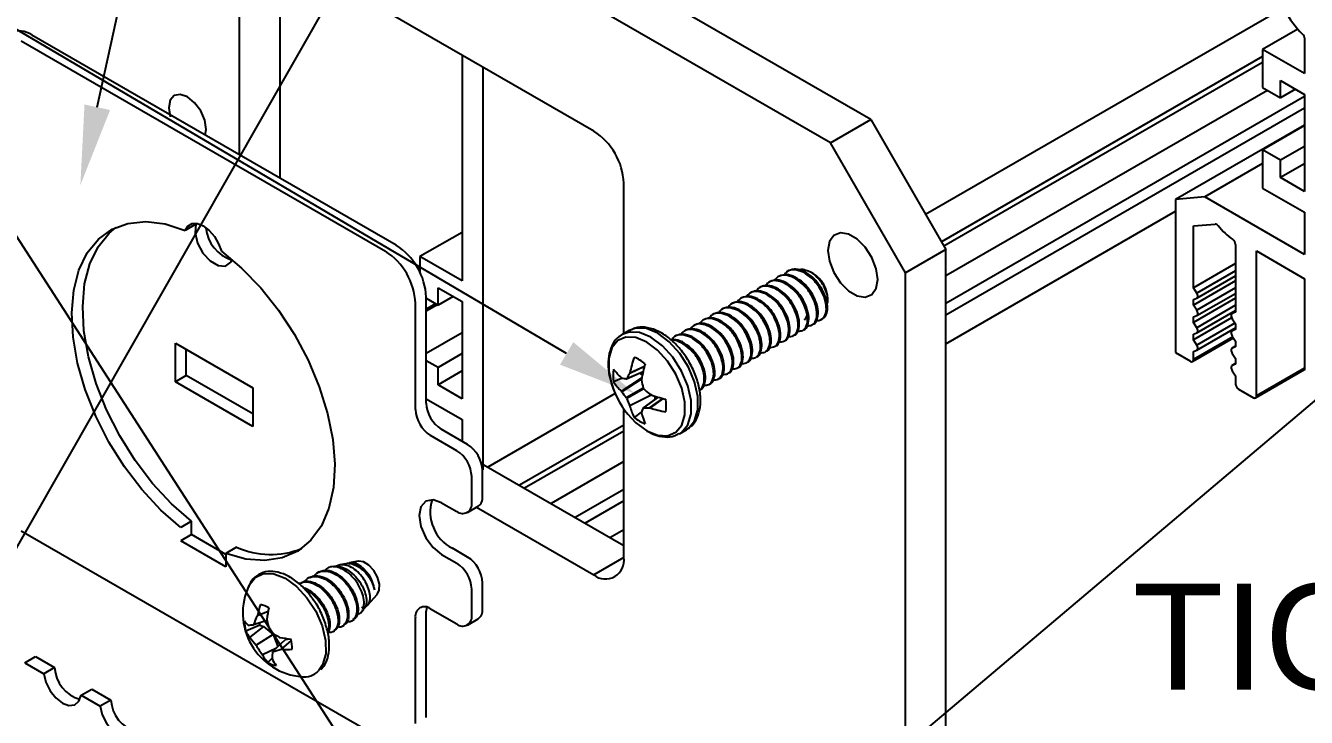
# Model space of a CAD drawing. Extents: x -0.21 to 7.62, y -6.14 to 0.
# Drawn here: x 1.426 to 4.44, y -3.835 to -2.205 of the extents above; entities that cross this region are included whole.
import ezdxf
from ezdxf import colors
from ezdxf.entities.mleader import LeaderData, LeaderLine
from ezdxf.math import Vec2, Vec3

# ---------------------------------------------------------------- set-up
doc = ezdxf.new("R2010")
doc.units = 0
doc.header["$LTSCALE"] = 0.5
doc.header["$MEASUREMENT"] = 0
for name, color, linetype in [('Brackets', 181, 'CONTINUOUS'), ('End Cap', 92, 'CONTINUOUS'), ('FAB DWG', 221, 'CONTINUOUS'), ('Hardware', 242, 'CONTINUOUS'), ('Housing', 150, 'CONTINUOUS')]:
    doc.layers.add(name, color=color, linetype=linetype)
doc.styles.add('LSAD_Standard', font='arial.ttf')

msp = doc.modelspace()

# ---------------------------------------------------------------- linework, layer by layer
at = {"layer": 'Brackets', "transparency": 16777216}
for p, q in [((1.4234, -3.7063), (1.4488, -3.6917)), ((1.4234, -3.7063), (1.4686, -3.7324)), ((1.4488, -3.6917), (1.4939, -3.7177)), ((1.4939, -3.7177), (1.4686, -3.7324)), ((1.556, -3.7829), (1.5814, -3.7682)), ((1.5814, -3.7682), (1.6265, -3.7943)), ((1.556, -3.7829), (1.6011, -3.8089)), ((1.6265, -3.7943), (1.6011, -3.8089))]:
    msp.add_line(p, q, dxfattribs=at)
at = {"layer": 'Brackets', "transparency": 16777216, "flags": 128}
for points in [[(1.4686, -3.7324), (1.4735, -3.7524), (1.4834, -3.7722), (1.4969, -3.7891), (1.5123, -3.8013), (1.5277, -3.807), (1.5412, -3.8055), (1.551, -3.7971), (1.556, -3.7829)], [(1.6011, -3.8089), (1.6061, -3.8289), (1.616, -3.8487), (1.6294, -3.8657), (1.6449, -3.8778), (1.6603, -3.8835), (1.6738, -3.8821), (1.6836, -3.8737), (1.6886, -3.8594)]]:
    msp.add_lwpolyline(points, dxfattribs=at)
at = {"layer": 'Brackets', "transparency": 16777216}
for centre in [(1.5761, -3.7132), (1.7087, -3.7898)]:
    msp.add_arc(centre, 0.0823, 183.1178, 254.0875, dxfattribs=at)
at = {"layer": 'End Cap', "transparency": 16777216}
for p, q in [((3.4149, -2.4266), (1.5375, -1.3428)), ((3.3198, -2.4815), (1.4424, -1.3977)), ((2.7629, -2.454), (1.9992, -2.0131)), ((2.0236, -2.0272), (2.0236, -2.5642)), ((1.9285, -2.054), (1.9285, -2.5093)), ((3.3198, -2.4815), (3.4149, -2.4266)), ((3.4149, -2.4266), (3.5916, -2.7328)), ((3.4965, -2.7877), (3.3198, -2.4815)), ((2.8336, -2.9308), (2.8336, -2.5765)), ((3.5916, -2.7328), (3.4965, -2.7877)), ((3.5916, -5.3784), (3.5916, -2.7328)), ((3.4965, -5.4333), (3.4965, -2.7877)), ((2.8336, -3.4583), (2.8336, -3.1082)), ((2.4985, -3.2367), (2.8336, -3.4302)), ((2.4869, -3.3398), (2.7629, -3.4992)), ((2.8336, -3.4583), (2.7629, -3.4992))]:
    msp.add_line(p, q, dxfattribs=at)
at = {"layer": 'End Cap', "transparency": 16777216, "flags": 128}
for points in [[(1.8507, -2.45), (1.8474, -2.4285), (1.8378, -2.4064), (1.8235, -2.3871), (1.8065, -2.3735), (1.7896, -2.3676), (1.7753, -2.3704), (1.7657, -2.3814), (1.7624, -2.399), (1.7657, -2.4204)], [(1.8483, -2.463), (1.8507, -2.45)], [(3.3141, -2.7354), (3.3176, -2.7607), (3.3278, -2.7869), (3.3434, -2.8111), (3.3626, -2.8302), (3.383, -2.842), (3.4021, -2.845), (3.4177, -2.8388), (3.4279, -2.8243), (3.4315, -2.8032), (3.4279, -2.778), (3.4177, -2.7517), (3.4021, -2.7276), (3.383, -2.7085), (3.3626, -2.6967), (3.3434, -2.6937), (3.3278, -2.6998), (3.3176, -2.7143), (3.3141, -2.7354)]]:
    msp.add_lwpolyline(points, dxfattribs=at)
at = {"layer": 'End Cap', "transparency": 16777216}
for centre, radius, start, end in [((2.6801, -2.5835), 0.1537, 2.6055, 57.3945), ((2.7905, -3.4653), 0.0437, 230.7967, 9.214)]:
    msp.add_arc(centre, radius, start, end, dxfattribs=at)
at = {"layer": 'Hardware', "transparency": 16777216}
for p, q in [((2.2978, -2.7225), (1.4404, -2.2276)), ((2.2724, -2.7372), (1.4151, -2.2422)), ((1.8266, -2.6733), (1.8012, -2.688)), ((3.2795, -2.7895), (3.2733, -2.786)), ((2.3431, -3.1097), (2.3431, -2.8596)), ((2.3685, -3.095), (2.3685, -2.845)), ((3.3139, -2.8519), (3.3139, -2.8492)), ((2.8461, -2.9236), (2.8301, -2.9328)), ((3.2904, -2.9003), (3.2871, -2.8996)), ((1.7783, -2.9538), (1.9601, -3.0587)), ((1.7783, -3.0446), (1.7783, -2.9538)), ((1.8037, -3.03), (1.8037, -2.9684)), ((2.882, -3.0088), (2.8476, -3.0249)), ((2.848, -3.0236), (2.8823, -3.0076)), ((1.8037, -3.03), (1.7783, -3.0446)), ((1.9601, -3.1496), (1.7783, -3.0446)), ((1.9601, -3.1203), (1.8037, -3.03)), ((2.8284, -3.0368), (2.8097, -3.0447)), ((2.8281, -3.0351), (2.829, -3.0356)), ((2.8281, -3.0669), (2.8762, -3.0353)), ((2.8759, -3.0371), (2.829, -3.0679)), ((2.8401, -3.0374), (2.8792, -3.0205)), ((2.8409, -3.0366), (2.8793, -3.02)), ((2.8476, -3.0249), (2.848, -3.0236)), ((2.871, -3.024), (2.8776, -3.0278)), ((2.8755, -3.0395), (2.8755, -3.041)), ((1.9601, -3.0587), (1.9601, -3.1496)), ((2.829, -3.0679), (2.8281, -3.0669)), ((2.8393, -3.0816), (2.879, -3.0587)), ((2.8806, -3.0613), (2.8409, -3.0842)), ((2.8476, -3.1001), (2.8977, -3.0748)), ((2.8941, -3.0732), (2.8954, -3.0739)), ((2.848, -3.1013), (2.8476, -3.1001)), ((2.8994, -3.0754), (2.848, -3.1013)), ((2.9137, -3.0803), (2.8795, -3.1057)), ((2.9142, -3.0804), (2.8806, -3.1054)), ((2.8941, -3.1055), (2.9253, -3.0837)), ((2.9264, -3.084), (2.8954, -3.1057)), ((2.9066, -3.0779), (2.9066, -3.0856)), ((2.8742, -3.1162), (2.8581, -3.1284)), ((2.8755, -3.1162), (2.8755, -3.1172)), ((2.8954, -3.1057), (2.8941, -3.1055)), ((2.4657, -3.192), (2.4039, -3.1563)), ((2.9651, -3.1667), (2.981, -3.1574)), ((2.4404, -3.2067), (2.3785, -3.1709)), ((2.5011, -3.3147), (2.5011, -3.2532)), ((2.4757, -3.3293), (2.4757, -3.2679)), ((2.4048, -3.3292), (2.4404, -3.3497)), ((2.4654, -3.3522), (2.4907, -3.3376)), ((1.8162, -3.373), (1.7907, -3.3877)), ((1.8162, -3.4044), (1.8162, -3.373)), ((1.4151, -3.3956), (2.2724, -3.8905)), ((1.8162, -3.4044), (1.7907, -3.4191)), ((1.8968, -3.451), (1.8162, -3.4044)), ((1.8968, -3.4803), (1.7907, -3.4191)), ((1.9222, -3.4342), (1.8968, -3.4489)), ((2.4657, -3.4572), (2.4302, -3.4367)), ((1.8968, -3.4489), (1.8968, -3.4803)), ((2.4048, -3.4513), (2.4404, -3.4718)), ((2.1164, -3.4924), (2.1136, -3.494)), ((2.1496, -3.4793), (2.1436, -3.4806)), ((2.1794, -3.4731), (2.1656, -3.476)), ((2.208, -3.4671), (2.1876, -3.4713)), ((2.0722, -3.518), (2.0695, -3.5196)), ((2.0943, -3.5052), (2.0915, -3.5068)), ((2.5011, -3.5798), (2.5011, -3.5184)), ((2.2309, -3.5702), (2.2532, -3.5453)), ((2.4757, -3.5945), (2.4757, -3.5331)), ((1.9962, -3.5858), (1.9711, -3.5957)), ((2.2159, -3.587), (2.2223, -3.5798)), ((2.3685, -3.835), (2.3685, -3.585)), ((2.3785, -3.5792), (2.4404, -3.6149)), ((1.9766, -3.6174), (1.9439, -3.6319)), ((1.9941, -3.6067), (1.9622, -3.6166)), ((1.9766, -3.6174), (1.9854, -3.6209)), ((2.1937, -3.6072), (2.1989, -3.6041)), ((2.3431, -3.8497), (2.3431, -3.5996)), ((2.4654, -3.6174), (2.4907, -3.6027)), ((1.9854, -3.6209), (1.9533, -3.6457)), ((2.008, -3.6401), (1.9684, -3.6647)), ((1.9854, -3.6209), (2.008, -3.6401)), ((2.008, -3.6401), (2.0194, -3.6681)), ((2.1495, -3.6327), (2.1523, -3.6311)), ((2.1716, -3.6199), (2.1744, -3.6183)), ((2.0145, -3.6726), (1.983, -3.6876)), ((2.037, -3.6515), (2.0069, -3.6798)), ((2.0508, -3.654), (2.0269, -3.6746)), ((2.037, -3.6515), (2.0478, -3.65)), ((2.0054, -3.6964), (1.9959, -3.7054))]:
    msp.add_line(p, q, dxfattribs=at)
at = {"layer": 'Hardware', "transparency": 16777216, "flags": 128}
for points in [[(1.7907, -3.3877), (1.7436, -3.3466), (1.699, -3.2985), (1.658, -3.2448), (1.6215, -3.1866), (1.5905, -3.1254), (1.5658, -3.0628), (1.548, -3.0003), (1.5374, -2.9394), (1.5344, -2.8817), (1.5391, -2.8285), (1.5512, -2.7812), (1.5706, -2.7409), (1.5968, -2.7087), (1.629, -2.6852), (1.6665, -2.6712), (1.7085, -2.667), (1.7537, -2.6726), (1.8012, -2.688)], [(1.8162, -3.373), (1.7691, -3.3319), (1.7245, -3.2838), (1.6834, -3.2301), (1.647, -3.1719), (1.616, -3.1107), (1.5913, -3.0481), (1.5734, -2.9856), (1.5629, -2.9247), (1.5599, -2.867), (1.5645, -2.8138), (1.5767, -2.7665), (1.5961, -2.7262), (1.6222, -2.694), (1.6381, -2.6808)], [(1.8012, -2.688), (1.8076, -2.6775), (1.8176, -2.6719), (1.83, -2.6719), (1.8437, -2.6774), (1.8575, -2.6878), (1.8699, -2.7022), (1.8798, -2.7191), (1.8863, -2.7371)], [(1.8266, -2.6733), (1.8244, -2.6936), (1.8301, -2.7176), (1.8426, -2.7411), (1.8598, -2.7599), (1.8786, -2.7708), (1.8958, -2.7718), (1.9083, -2.7628), (1.9114, -2.7568)], [(1.8863, -2.7371), (1.9338, -2.7766), (1.979, -2.8232), (2.0209, -2.8758), (2.0585, -2.9332), (2.0907, -2.9938), (2.1168, -3.0562), (2.1362, -3.1189), (2.1484, -3.1802), (2.1531, -3.2388), (2.1501, -3.2931), (2.1395, -3.3418), (2.1217, -3.3837), (2.0969, -3.4178), (2.066, -3.4432), (2.0295, -3.4593), (1.9885, -3.4656), (1.9439, -3.4622), (1.8968, -3.4489)], [(2.981, -3.1574), (2.9857, -3.1544), (3.0004, -3.1364), (3.008, -3.1108), (3.008, -3.0794), (3.0004, -3.0449), (2.9857, -3.01), (2.9652, -2.9776), (2.9404, -2.9503), (2.9135, -2.9303), (2.8867, -2.9192), (2.8619, -2.918), (2.8461, -2.9236)], [(2.8877, -3.16), (2.9132, -3.1705), (2.9367, -3.1717), (2.9562, -3.1634), (2.9701, -3.1464), (2.9774, -3.1221), (2.9774, -3.0923), (2.9701, -3.0595), (2.9562, -3.0264), (2.9367, -2.9957), (2.9132, -2.9698), (2.8877, -2.9508), (2.8622, -2.9403), (2.8388, -2.9392), (2.8193, -2.9474), (2.8053, -2.9644), (2.7981, -2.9888), (2.7981, -3.0186), (2.805, -3.0502)], [(2.9639, -3.1673), (2.9697, -3.1636), (2.9844, -3.1457), (2.9921, -3.12), (2.9921, -3.0886), (2.9844, -3.0541), (2.9697, -3.0192), (2.9492, -2.9868), (2.9245, -2.9595), (2.8976, -2.9395), (2.8707, -2.9284), (2.846, -2.9272), (2.8296, -2.9331)], [(2.8509, -3.1297), (2.8622, -3.141), (2.8877, -3.16)], [(2.4048, -3.3292), (2.3846, -3.3222), (2.3675, -3.3255), (2.356, -3.3387), (2.352, -3.3598), (2.356, -3.3854), (2.3675, -3.4119), (2.3846, -3.435), (2.4048, -3.4513)], [(2.2584, -3.5213), (2.254, -3.505), (2.2454, -3.4892), (2.2338, -3.4765), (2.2212, -3.4686), (2.2093, -3.4668), (2.208, -3.4671)], [(1.9512, -3.5241), (1.9515, -3.5236), (1.9656, -3.5053), (1.9857, -3.4962), (2.01, -3.4968), (2.0366, -3.5072), (2.0633, -3.5266), (2.0879, -3.5533), (2.1085, -3.5851), (2.1235, -3.6196), (2.1315, -3.6539), (2.1319, -3.6852), (2.1248, -3.7111), (2.115, -3.7253)], [(2.2532, -3.5453), (2.258, -3.5356), (2.2584, -3.5213)], [(2.3696, -3.5754), (2.3692, -3.5774), (2.3685, -3.585)]]:
    msp.add_lwpolyline(points, dxfattribs=at)
at = {"layer": 'Hardware', "transparency": 16777216}
for centre, radius, start, end in [((1.4111, -2.2684), 0.0503, 54.3824, 114.3071), ((1.9384, -2.6734), 0.0887, 185.3027, 252.0279), ((2.1896, -2.8666), 0.1537, 2.6055, 57.3945), ((2.215, -2.852), 0.1537, 2.6055, 57.3945), ((3.2411, -2.8514), 0.0728, 1.7582, 58.2364), ((3.2863, -2.8741), 0.0266, 278.914, 351.9315), ((3.1107, -3.0756), 0.2678, 160.6536, 168.817), ((2.8302, -3.0651), 0.083, 49.6335, 70.3719), ((3.2033, -3.0929), 0.3321, 164.0757, 170.7452), ((2.8914, -3.0297), 0.0831, 169.6325, 190.3675), ((2.9068, -2.9455), 0.1193, 215.5248, 228.7388), ((2.9079, -2.982), 0.1164, 212.529, 226.7643), ((2.8615, -2.8899), 0.1492, 257.4359, 261.4799), ((3.043, -3.1437), 0.2287, 148.6893, 152.0809), ((3.1493, -2.9958), 0.2774, 189.3761, 193.0942), ((3.0073, -2.9864), 0.2121, 197.5094, 222.4852), ((3.0022, -2.9478), 0.2108, 214.741, 219.4114), ((3.0701, -2.8587), 0.2774, 226.9064, 230.6244), ((3.013, -2.7633), 0.3322, 249.257, 255.9259), ((2.4453, -3.0915), 0.0768, 182.6055, 237.3945), ((3.0382, -3.0101), 0.2108, 200.5891, 205.2593), ((2.9614, -3.0746), 0.1165, 193.2378, 207.4715), ((2.8506, -3.1004), 0.0831, 349.6325, 10.3675), ((2.4199, -3.1062), 0.0768, 182.6055, 237.3945), ((2.9118, -3.0651), 0.083, 229.6335, 250.3719), ((3.0179, -3.1609), 0.1492, 158.528, 162.5729), ((2.9925, -3.0939), 0.1193, 191.2637, 204.4763), ((2.8888, -2.8768), 0.2288, 267.9256, 271.3165), ((2.9818, -2.8522), 0.2678, 251.1855, 259.3484), ((2.4243, -3.2567), 0.0768, 2.6055, 57.3945), ((2.399, -3.2714), 0.0768, 2.6055, 57.3945), ((2.4773, -3.3177), 0.024, 304.0564, 7.2558), ((2.4741, -3.351), 0.0962, 162.4729, 242.8469), ((2.4542, -3.3328), 0.0218, 230.7967, 9.214), ((2.0021, -3.2549), 0.1964, 245.989, 291.7295), ((2.4243, -3.5219), 0.0768, 2.6055, 57.3945), ((2.1676, -3.543), 0.0794, 5.8913, 60.7742), ((2.399, -3.5366), 0.0768, 2.6055, 57.3945), ((2.0878, -3.5887), 0.151, 154.7008, 265.2938), ((2.1521, -3.6307), 0.1843, 160.4746, 169.0462), ((1.9674, -3.626), 0.0579, 58.1508, 79.0536), ((2.2583, -3.6308), 0.2659, 168.2746, 174.3279), ((2.3647, -3.5961), 0.0218, 50.7967, 189.214), ((2.4773, -3.5829), 0.024, 304.0564, 7.2558), ((1.9776, -3.5837), 0.0439, 212.8046, 230.4782), ((2.0335, -3.608), 0.0927, 179.7067, 194.9638), ((1.9447, -3.4625), 0.1551, 271.8309, 276.47), ((2.1068, -3.6658), 0.1527, 152.679, 161.2227), ((2.0575, -3.5994), 0.0828, 189.1063, 192.6176), ((2.2096, -3.5631), 0.2198, 190.869, 198.1928), ((2.4542, -3.598), 0.0218, 230.7967, 9.214), ((1.9931, -3.6084), 0.0545, 205.5267, 223.1686), ((2.0569, -3.5789), 0.1232, 212.8092, 224.1035), ((2.1349, -3.4498), 0.2261, 233.5871, 240.4153), ((2.0867, -3.3041), 0.3482, 259.5053, 263.9369), ((2.104, -3.5945), 0.1527, 207.3799, 217.559), ((1.9641, -3.475), 0.2092, 281.8252, 287.4947), ((2.0411, -3.4675), 0.2075, 266.0792, 273.3077), ((1.9604, -3.6742), 0.0927, 359.7067, 14.9638), ((2.0654, -3.6413), 0.0945, 209.3252, 222.7108), ((2.0265, -3.6562), 0.0579, 238.1508, 259.0536), ((2.1029, -3.6963), 0.0973, 170.2394, 180.0597), ((2.0855, -3.6599), 0.0879, 204.5598, 217.2306), ((2.081, -3.6918), 0.0477, 263.2253, 315.514)]:
    msp.add_arc(centre, radius, start, end, dxfattribs=at)
for points, knots in [([(3.2339, -2.7993), (3.2271, -2.7967), (3.2135, -2.7917), (3.1971, -2.7949), (3.1909, -2.8029), (3.1885, -2.8061)], [0, 0, 0, 0, 0.37148, 0.752767, 1, 1, 1, 1]), ([(3.2366, -2.7977), (3.2298, -2.795), (3.216, -2.7895), (3.2049, -2.7938), (3.1994, -2.7959)], [0, 0, 0, 0, 0.496367, 1, 1, 1, 1]), ([(3.256, -2.7865), (3.2492, -2.784), (3.2356, -2.7789), (3.2191, -2.7822), (3.213, -2.7902), (3.2106, -2.7934)], [0, 0, 0, 0, 0.37148, 0.752767, 1, 1, 1, 1]), ([(3.2587, -2.7849), (3.2519, -2.7822), (3.2381, -2.7768), (3.227, -2.781), (3.2215, -2.7832)], [0, 0, 0, 0, 0.496367, 1, 1, 1, 1]), ([(3.265, -2.9124), (3.2692, -2.9123), (3.2783, -2.912), (3.287, -2.9002), (3.2895, -2.8814), (3.2842, -2.8578), (3.2721, -2.8336), (3.2544, -2.8121), (3.2407, -2.8035), (3.2339, -2.7993)], [0, 0, 0, 0, 0.120469, 0.264167, 0.412511, 0.560854, 0.704552, 0.8542, 1, 1, 1, 1]), ([(3.2794, -2.9089), (3.2794, -2.9089), (3.2842, -2.9082), (3.2895, -2.898), (3.2923, -2.8799), (3.2869, -2.8561), (3.2749, -2.832), (3.2572, -2.8105), (3.2434, -2.8019), (3.2366, -2.7977)], [0, 0, 0, 0, 0.001946, 0.165008, 0.333342, 0.501676, 0.664738, 0.834553, 1, 1, 1, 1]), ([(3.2457, -2.7812), (3.2465, -2.7807), (3.2511, -2.7785), (3.261, -2.7801), (3.2696, -2.7842), (3.2733, -2.786)], [0, 0, 0, 0, 0.117011, 0.618604, 1, 1, 1, 1]), ([(3.2904, -2.9003), (3.2934, -2.8997), (3.3009, -2.8981), (3.3091, -2.8875), (3.3116, -2.8686), (3.3063, -2.845), (3.2942, -2.8208), (3.2765, -2.7993), (3.2627, -2.7907), (3.256, -2.7865)], [0, 0, 0, 0, 0.094441, 0.242391, 0.395125, 0.547858, 0.695809, 0.849886, 1, 1, 1, 1]), ([(3.3126, -2.8778), (3.3129, -2.8741), (3.3138, -2.8639), (3.309, -2.8434), (3.297, -2.8193), (3.2792, -2.7977), (3.2655, -2.7891), (3.2587, -2.7849)], [0, 0, 0, 0, 0.128168, 0.348309, 0.561556, 0.783634, 1, 1, 1, 1]), ([(3.3121, -2.8619), (3.3125, -2.861), (3.3145, -2.8569), (3.314, -2.846), (3.3102, -2.8306), (3.3023, -2.8144), (3.2911, -2.7996), (3.2807, -2.7905), (3.2747, -2.7868), (3.2733, -2.786)], [0, 0, 0, 0, 0.049444, 0.224437, 0.399429, 0.574191, 0.758666, 0.94464, 1, 1, 1, 1]), ([(3.1676, -2.8375), (3.1608, -2.835), (3.1472, -2.8299), (3.1308, -2.8332), (3.1247, -2.8412), (3.1223, -2.8444)], [0, 0, 0, 0, 0.3714803, 0.7527671, 1, 1, 1, 1]), ([(3.1703, -2.8359), (3.1635, -2.8332), (3.1497, -2.8278), (3.1386, -2.832), (3.1331, -2.8342)], [0, 0, 0, 0, 0.4963672, 1, 1, 1, 1]), ([(3.1897, -2.8248), (3.1829, -2.8223), (3.1693, -2.8172), (3.1529, -2.8204), (3.1468, -2.8285), (3.1444, -2.8316)], [0, 0, 0, 0, 0.3714803, 0.7527671, 1, 1, 1, 1]), ([(3.1924, -2.8232), (3.1856, -2.8205), (3.1718, -2.8151), (3.1607, -2.8193), (3.1552, -2.8214)], [0, 0, 0, 0, 0.496367, 1, 1, 1, 1]), ([(3.2118, -2.812), (3.205, -2.8095), (3.1914, -2.8044), (3.175, -2.8077), (3.1689, -2.8157), (3.1664, -2.8189)], [0, 0, 0, 0, 0.3714803, 0.7527671, 1, 1, 1, 1]), ([(3.2145, -2.8104), (3.2077, -2.8077), (3.1939, -2.8023), (3.1828, -2.8065), (3.1773, -2.8087)], [0, 0, 0, 0, 0.496367, 1, 1, 1, 1]), ([(3.2208, -2.9379), (3.225, -2.9378), (3.2341, -2.9375), (3.2428, -2.9257), (3.2453, -2.9069), (3.24, -2.8833), (3.2279, -2.8591), (3.2102, -2.8376), (3.1965, -2.829), (3.1897, -2.8248)], [0, 0, 0, 0, 0.120469, 0.264167, 0.412511, 0.560854, 0.704552, 0.8542, 1, 1, 1, 1]), ([(3.2352, -2.9344), (3.2352, -2.9344), (3.24, -2.9337), (3.2453, -2.9235), (3.2481, -2.9055), (3.2427, -2.8817), (3.2307, -2.8575), (3.213, -2.836), (3.1992, -2.8274), (3.1924, -2.8232)], [0, 0, 0, 0, 0.001946, 0.165008, 0.333342, 0.501676, 0.664738, 0.834553, 1, 1, 1, 1]), ([(3.2429, -2.9251), (3.2471, -2.925), (3.2562, -2.9248), (3.2649, -2.913), (3.2674, -2.8941), (3.2621, -2.8705), (3.25, -2.8463), (3.2323, -2.8248), (3.2186, -2.8163), (3.2118, -2.812)], [0, 0, 0, 0, 0.120469, 0.264167, 0.412511, 0.560854, 0.704552, 0.8542, 1, 1, 1, 1]), ([(3.2573, -2.9217), (3.2573, -2.9217), (3.2621, -2.921), (3.2674, -2.9108), (3.2702, -2.8927), (3.2648, -2.8689), (3.2528, -2.8448), (3.2351, -2.8232), (3.2213, -2.8147), (3.2145, -2.8104)], [0, 0, 0, 0, 0.001946, 0.165008, 0.333342, 0.501676, 0.664738, 0.834553, 1, 1, 1, 1]), ([(3.1234, -2.863), (3.1167, -2.8605), (3.103, -2.8554), (3.0866, -2.8587), (3.0805, -2.8667), (3.0781, -2.8699)], [0, 0, 0, 0, 0.37148, 0.752767, 1, 1, 1, 1]), ([(3.1261, -2.8614), (3.1193, -2.8587), (3.1055, -2.8533), (3.0944, -2.8576), (3.0889, -2.8597)], [0, 0, 0, 0, 0.496367, 1, 1, 1, 1]), ([(3.1455, -2.8503), (3.1388, -2.8478), (3.1251, -2.8427), (3.1087, -2.8459), (3.1026, -2.854), (3.1002, -2.8571)], [0, 0, 0, 0, 0.37148, 0.752767, 1, 1, 1, 1]), ([(3.1482, -2.8487), (3.1414, -2.846), (3.1276, -2.8406), (3.1165, -2.8448), (3.111, -2.8469)], [0, 0, 0, 0, 0.496367, 1, 1, 1, 1]), ([(3.1545, -2.9761), (3.1587, -2.976), (3.1678, -2.9758), (3.1765, -2.964), (3.179, -2.9452), (3.1737, -2.9216), (3.1616, -2.8974), (3.1439, -2.8759), (3.1302, -2.8673), (3.1234, -2.863)], [0, 0, 0, 0, 0.120469, 0.264167, 0.412511, 0.560854, 0.704552, 0.8542, 1, 1, 1, 1]), ([(3.1689, -2.9727), (3.1689, -2.9727), (3.1737, -2.972), (3.179, -2.9618), (3.1819, -2.9437), (3.1764, -2.9199), (3.1644, -2.8958), (3.1467, -2.8743), (3.1329, -2.8657), (3.1261, -2.8614)], [0, 0, 0, 0, 0.001946, 0.165008, 0.333342, 0.501676, 0.664738, 0.834553, 1, 1, 1, 1]), ([(3.1766, -2.9634), (3.1808, -2.9633), (3.1899, -2.963), (3.1986, -2.9512), (3.2011, -2.9324), (3.1958, -2.9088), (3.1837, -2.8846), (3.166, -2.8631), (3.1523, -2.8545), (3.1455, -2.8503)], [0, 0, 0, 0, 0.120469, 0.264167, 0.412511, 0.560854, 0.704552, 0.8542, 1, 1, 1, 1]), ([(3.191, -2.96), (3.191, -2.96), (3.1958, -2.9592), (3.2011, -2.9491), (3.204, -2.931), (3.1985, -2.9072), (3.1865, -2.883), (3.1688, -2.8615), (3.155, -2.8529), (3.1482, -2.8487)], [0, 0, 0, 0, 0.001946, 0.165008, 0.333342, 0.501676, 0.664738, 0.834553, 1, 1, 1, 1]), ([(3.1987, -2.9506), (3.2029, -2.9505), (3.212, -2.9503), (3.2207, -2.9385), (3.2232, -2.9196), (3.2179, -2.896), (3.2058, -2.8719), (3.1881, -2.8504), (3.1744, -2.8418), (3.1676, -2.8375)], [0, 0, 0, 0, 0.120469, 0.264167, 0.412511, 0.560854, 0.704552, 0.8542, 1, 1, 1, 1]), ([(3.2131, -2.9472), (3.2131, -2.9472), (3.2179, -2.9465), (3.2232, -2.9363), (3.226, -2.9182), (3.2206, -2.8944), (3.2086, -2.8703), (3.1909, -2.8488), (3.1771, -2.8402), (3.1703, -2.8359)], [0, 0, 0, 0, 0.001946, 0.165008, 0.333342, 0.501676, 0.664738, 0.834553, 1, 1, 1, 1]), ([(3.0599, -2.8997), (3.053, -2.897), (3.0392, -2.8916), (3.0281, -2.8958), (3.0226, -2.898)], [0, 0, 0, 0, 0.496367, 1, 1, 1, 1]), ([(3.0792, -2.8885), (3.0725, -2.886), (3.0588, -2.8809), (3.0424, -2.8842), (3.0363, -2.8922), (3.0339, -2.8954)], [0, 0, 0, 0, 0.37148, 0.752767, 1, 1, 1, 1]), ([(3.082, -2.887), (3.0751, -2.8843), (3.0613, -2.8788), (3.0502, -2.8831), (3.0447, -2.8852)], [0, 0, 0, 0, 0.496367, 1, 1, 1, 1]), ([(3.1013, -2.8758), (3.0946, -2.8733), (3.0809, -2.8682), (3.0645, -2.8715), (3.0584, -2.8795), (3.056, -2.8826)], [0, 0, 0, 0, 0.37148, 0.752767, 1, 1, 1, 1]), ([(3.1041, -2.8742), (3.0972, -2.8715), (3.0834, -2.8661), (3.0723, -2.8703), (3.0668, -2.8725)], [0, 0, 0, 0, 0.496367, 1, 1, 1, 1]), ([(3.1103, -3.0017), (3.1145, -3.0015), (3.1236, -3.0013), (3.1323, -2.9895), (3.1348, -2.9707), (3.1295, -2.9471), (3.1174, -2.9229), (3.0997, -2.9014), (3.086, -2.8928), (3.0792, -2.8885)], [0, 0, 0, 0, 0.120469, 0.264167, 0.412511, 0.560854, 0.704552, 0.8542, 1, 1, 1, 1]), ([(3.1247, -2.9982), (3.1247, -2.9982), (3.1295, -2.9975), (3.1348, -2.9873), (3.1377, -2.9692), (3.1323, -2.9454), (3.1202, -2.9213), (3.1025, -2.8998), (3.0887, -2.8912), (3.082, -2.887)], [0, 0, 0, 0, 0.001946, 0.165008, 0.333342, 0.501676, 0.664738, 0.834553, 1, 1, 1, 1]), ([(3.1324, -2.9889), (3.1366, -2.9888), (3.1457, -2.9885), (3.1544, -2.9767), (3.1569, -2.9579), (3.1516, -2.9343), (3.1395, -2.9101), (3.1218, -2.8886), (3.1081, -2.88), (3.1013, -2.8758)], [0, 0, 0, 0, 0.120469, 0.264167, 0.412511, 0.560854, 0.704552, 0.8542, 1, 1, 1, 1]), ([(3.1468, -2.9855), (3.1468, -2.9855), (3.1516, -2.9847), (3.1569, -2.9746), (3.1598, -2.9565), (3.1543, -2.9327), (3.1423, -2.9085), (3.1246, -2.887), (3.1108, -2.8784), (3.1041, -2.8742)], [0, 0, 0, 0, 0.001946, 0.165008, 0.333342, 0.501676, 0.664738, 0.834553, 1, 1, 1, 1]), ([(3.2582, -2.8978), (3.2582, -2.8977), (3.2614, -2.8973), (3.2648, -2.8902), (3.2668, -2.8797), (3.2641, -2.8709), (3.2631, -2.8676)], [0, 0, 0, 0, 0.0045, 0.381475, 0.770767, 1, 1, 1, 1]), ([(2.9791, -3.1571), (2.9826, -3.1555), (2.993, -3.1507), (3.0046, -3.1344), (3.0131, -3.1112), (3.0151, -3.0832), (3.0105, -3.0518), (2.9993, -3.0193), (2.9826, -2.9881), (2.9613, -2.9602), (2.9367, -2.9376), (2.9101, -2.9218), (2.8842, -2.915), (2.8616, -2.9157), (2.8506, -2.9222), (2.8459, -2.9249)], [0, 0, 0, 0, 0.038993, 0.115372, 0.192337, 0.273658, 0.358075, 0.442844, 0.527406, 0.612093, 0.697281, 0.783485, 0.870904, 0.945695, 1, 1, 1, 1]), ([(3.0129, -2.9268), (3.0062, -2.9243), (2.9925, -2.9192), (2.9761, -2.9225), (2.97, -2.9305), (2.9676, -2.9337)], [0, 0, 0, 0, 0.37148, 0.752767, 1, 1, 1, 1]), ([(3.0157, -2.9252), (3.0088, -2.9225), (2.995, -2.9171), (2.984, -2.9213), (2.9784, -2.9235)], [0, 0, 0, 0, 0.496367, 1, 1, 1, 1]), ([(3.035, -2.9141), (3.0283, -2.9116), (3.0146, -2.9065), (2.9982, -2.9097), (2.9921, -2.9178), (2.9897, -2.9209)], [0, 0, 0, 0, 0.3714803, 0.7527671, 1, 1, 1, 1]), ([(3.0378, -2.9125), (3.0309, -2.9098), (3.0171, -2.9044), (3.006, -2.9086), (3.0005, -2.9107)], [0, 0, 0, 0, 0.496367, 1, 1, 1, 1]), ([(3.0571, -2.9013), (3.0504, -2.8988), (3.0367, -2.8937), (3.0203, -2.897), (3.0142, -2.905), (3.0118, -2.9082)], [0, 0, 0, 0, 0.3714803, 0.7527671, 1, 1, 1, 1]), ([(3.0661, -3.0272), (3.0703, -3.0271), (3.0795, -3.0268), (3.0881, -3.015), (3.0906, -2.9962), (3.0853, -2.9726), (3.0732, -2.9484), (3.0555, -2.9269), (3.0418, -2.9183), (3.035, -2.9141)], [0, 0, 0, 0, 0.120469, 0.264167, 0.412511, 0.560854, 0.704552, 0.8542, 1, 1, 1, 1]), ([(3.0805, -3.0237), (3.0805, -3.0237), (3.0853, -3.023), (3.0906, -3.0128), (3.0935, -2.9947), (3.0881, -2.971), (3.076, -2.9468), (3.0583, -2.9253), (3.0445, -2.9167), (3.0378, -2.9125)], [0, 0, 0, 0, 0.001946, 0.165008, 0.333342, 0.501676, 0.664738, 0.834553, 1, 1, 1, 1]), ([(3.0882, -3.0144), (3.0924, -3.0143), (3.1015, -3.0141), (3.1102, -3.0022), (3.1127, -2.9834), (3.1074, -2.9598), (3.0953, -2.9356), (3.0776, -2.9141), (3.0639, -2.9055), (3.0571, -2.9013)], [0, 0, 0, 0, 0.120469, 0.264167, 0.412511, 0.560854, 0.704552, 0.8542, 1, 1, 1, 1]), ([(3.1026, -3.011), (3.1026, -3.011), (3.1074, -3.0102), (3.1127, -3.0001), (3.1156, -2.982), (3.1102, -2.9582), (3.0981, -2.9341), (3.0804, -2.9125), (3.0666, -2.904), (3.0599, -2.8997)], [0, 0, 0, 0, 0.001946, 0.165008, 0.333342, 0.501676, 0.664738, 0.834553, 1, 1, 1, 1]), ([(2.8299, -2.9342), (2.8276, -2.9352), (2.8183, -2.9393), (2.8073, -2.9546), (2.7983, -2.9773), (2.7961, -3.0051), (2.7995, -3.0346), (2.8068, -3.0544), (2.8101, -3.0635)], [0, 0, 0, 0, 0.062381, 0.246308, 0.430969, 0.625889, 0.8287, 1, 1, 1, 1]), ([(2.9908, -2.9396), (2.9841, -2.9371), (2.9704, -2.932), (2.954, -2.9352), (2.9479, -2.9433), (2.9455, -2.9464)], [0, 0, 0, 0, 0.37148, 0.752767, 1, 1, 1, 1]), ([(2.9715, -2.9507), (2.9645, -2.9477), (2.955, -2.9435), (2.9475, -2.9458), (2.9455, -2.9464)], [0, 0, 0, 0, 0.737386, 1, 1, 1, 1]), ([(2.9687, -2.9523), (2.9617, -2.9491), (2.9534, -2.9452), (2.9467, -2.9471), (2.9457, -2.9473)], [0, 0, 0, 0, 0.847164, 1, 1, 1, 1]), ([(2.9936, -2.938), (2.9867, -2.9353), (2.9729, -2.9299), (2.9619, -2.9341), (2.9563, -2.9362)], [0, 0, 0, 0, 0.496367, 1, 1, 1, 1]), ([(3.0114, -3.0636), (3.0115, -3.0636), (3.0162, -3.0629), (3.0216, -3.0527), (3.0244, -3.0346), (3.019, -3.0108), (3.0069, -2.9867), (2.9892, -2.9652), (2.9755, -2.9566), (2.9687, -2.9523)], [0, 0, 0, 0, 0.001946, 0.165008, 0.333342, 0.501676, 0.664738, 0.834553, 1, 1, 1, 1]), ([(3.0142, -3.062), (3.0143, -3.062), (3.019, -3.0613), (3.0243, -3.0511), (3.0272, -3.033), (3.0218, -3.0092), (3.0097, -2.9851), (2.992, -2.9636), (2.9782, -2.955), (2.9715, -2.9507)], [0, 0, 0, 0, 0.001946, 0.165008, 0.333342, 0.501676, 0.664738, 0.834553, 1, 1, 1, 1]), ([(3.0219, -3.0527), (3.0261, -3.0526), (3.0353, -3.0523), (3.0439, -3.0405), (3.0464, -3.0217), (3.0411, -2.9981), (3.029, -2.9739), (3.0113, -2.9524), (2.9976, -2.9438), (2.9908, -2.9396)], [0, 0, 0, 0, 0.120469, 0.264167, 0.412511, 0.560854, 0.704552, 0.8542, 1, 1, 1, 1]), ([(3.0363, -3.0493), (3.0363, -3.0492), (3.0411, -3.0485), (3.0464, -3.0384), (3.0493, -3.0203), (3.0439, -2.9965), (3.0318, -2.9723), (3.0141, -2.9508), (3.0003, -2.9422), (2.9936, -2.938)], [0, 0, 0, 0, 0.001946, 0.165008, 0.333342, 0.501676, 0.664738, 0.834553, 1, 1, 1, 1]), ([(3.044, -3.0399), (3.0482, -3.0398), (3.0574, -3.0396), (3.066, -3.0278), (3.0685, -3.0089), (3.0632, -2.9853), (3.0511, -2.9612), (3.0334, -2.9397), (3.0197, -2.9311), (3.0129, -2.9268)], [0, 0, 0, 0, 0.120469, 0.264167, 0.412511, 0.560854, 0.704552, 0.8542, 1, 1, 1, 1]), ([(3.0584, -3.0365), (3.0584, -3.0365), (3.0632, -3.0358), (3.0685, -3.0256), (3.0714, -3.0075), (3.066, -2.9837), (3.0539, -2.9596), (3.0362, -2.9381), (3.0224, -2.9295), (3.0157, -2.9252)], [0, 0, 0, 0, 0.001946, 0.165008, 0.333342, 0.501676, 0.664738, 0.834553, 1, 1, 1, 1]), ([(2.8393, -3.0375), (2.8396, -3.0375), (2.8401, -3.0375), (2.8406, -3.0371), (2.8408, -3.0367), (2.8409, -3.0366)], [0, 0, 0, 0, 0.42854, 0.857097, 1, 1, 1, 1]), ([(2.879, -3.0587), (2.8792, -3.0591), (2.8794, -3.0599), (2.8801, -3.0608), (2.8805, -3.0612), (2.8806, -3.0613)], [0, 0, 0, 0, 0.42854, 0.857097, 1, 1, 1, 1]), ([(2.8409, -3.0842), (2.8407, -3.0838), (2.8404, -3.083), (2.8398, -3.0821), (2.8394, -3.0817), (2.8393, -3.0816)], [0, 0, 0, 0, 0.42854, 0.857097, 1, 1, 1, 1]), ([(2.8806, -3.1054), (2.8803, -3.1054), (2.8797, -3.1055), (2.8792, -3.1059), (2.8791, -3.1062), (2.879, -3.1063)], [0, 0, 0, 0, 0.42854, 0.857097, 1, 1, 1, 1]), ([(2.8888, -3.1608), (2.8935, -3.1633), (2.9072, -3.1705), (2.9288, -3.1753), (2.9499, -3.1745), (2.9596, -3.1685), (2.9631, -3.1663)], [0, 0, 0, 0, 0.184404, 0.534813, 0.83533, 1, 1, 1, 1]), ([(2.1054, -3.562), (2.0999, -3.5541), (2.0878, -3.5367), (2.0648, -3.5152), (2.039, -3.4987), (2.0137, -3.4906), (1.9896, -3.4908), (1.9693, -3.4999), (1.9556, -3.5134), (1.9516, -3.5248), (1.9503, -3.5286)], [0, 0, 0, 0, 0.114881, 0.255418, 0.396897, 0.539616, 0.667261, 0.803403, 0.934219, 1, 1, 1, 1]), ([(2.1059, -3.5019), (2.1065, -3.5007), (2.1101, -3.4938), (2.1231, -3.4893), (2.1423, -3.4908), (2.1633, -3.5022), (2.1825, -3.5209), (2.1971, -3.5445), (2.2053, -3.5687), (2.2061, -3.5901), (2.199, -3.6046), (2.1899, -3.611), (2.1829, -3.6092), (2.1815, -3.6088)], [0, 0, 0, 0, 0.0224214, 0.1299836, 0.2347794, 0.3395751, 0.4471373, 0.5504227, 0.6570468, 0.763671, 0.8669563, 0.9745185, 1, 1, 1, 1]), ([(2.117, -3.4936), (2.12, -3.4917), (2.1278, -3.4868), (2.1453, -3.4895), (2.166, -3.5005), (2.1853, -3.5194), (2.1998, -3.5428), (2.2082, -3.5672), (2.2086, -3.588), (2.2038, -3.6014), (2.1976, -3.6037), (2.1958, -3.6044)], [0, 0, 0, 0, 0.075278, 0.199365, 0.323452, 0.450815, 0.573113, 0.699365, 0.825617, 0.947915, 1, 1, 1, 1]), ([(2.2055, -3.592), (2.2079, -3.5916), (2.2141, -3.5905), (2.2203, -3.5816), (2.2232, -3.5673), (2.2207, -3.5492), (2.2133, -3.5296), (2.2015, -3.5107), (2.1863, -3.4948), (2.1694, -3.4838), (2.1529, -3.479), (2.1385, -3.4805), (2.1321, -3.4865), (2.1293, -3.4892)], [0, 0, 0, 0, 0.058406, 0.151973, 0.245428, 0.340479, 0.435781, 0.530997, 0.627571, 0.724607, 0.821583, 0.919679, 1, 1, 1, 1]), ([(2.1498, -3.48), (2.151, -3.4795), (2.1567, -3.4773), (2.1696, -3.4802), (2.1864, -3.4885), (2.2025, -3.5027), (2.2156, -3.5202), (2.2245, -3.5392), (2.2286, -3.5569), (2.2279, -3.5715), (2.2238, -3.577), (2.2219, -3.5795)], [0, 0, 0, 0, 0.033343, 0.160136, 0.286867, 0.410427, 0.534126, 0.657772, 0.778466, 0.899071, 1, 1, 1, 1]), ([(2.2159, -3.5749), (2.2167, -3.5751), (2.2214, -3.5766), (2.2282, -3.5736), (2.2349, -3.5658), (2.2373, -3.5528), (2.235, -3.5369), (2.2282, -3.5195), (2.2176, -3.5027), (2.204, -3.4886), (2.1888, -3.4787), (2.1741, -3.4748), (2.1633, -3.4752), (2.1591, -3.4787), (2.1583, -3.4794)], [0, 0, 0, 0, 0.017622, 0.110996, 0.204465, 0.297796, 0.392924, 0.488341, 0.583652, 0.680489, 0.777851, 0.87514, 0.973684, 1, 1, 1, 1]), ([(2.1795, -3.4732), (2.1797, -3.4731), (2.1838, -3.4712), (2.194, -3.473), (2.2085, -3.4789), (2.2227, -3.4901), (2.2345, -3.5044), (2.243, -3.5203), (2.2454, -3.5301), (2.2466, -3.5348)], [0, 0, 0, 0, 0.011354, 0.180875, 0.350341, 0.515787, 0.68047, 0.845124, 1, 1, 1, 1]), ([(2.1861, -3.4732), (2.1871, -3.4726), (2.192, -3.4698), (2.1996, -3.4713), (2.2056, -3.4734), (2.2064, -3.4737)], [0, 0, 0, 0, 0.181051, 0.886445, 1, 1, 1, 1]), ([(2.2064, -3.4737), (2.2018, -3.4722), (2.1951, -3.4698), (2.1896, -3.4715), (2.1878, -3.472)], [0, 0, 0, 0, 0.674984, 1, 1, 1, 1]), ([(2.0701, -3.5207), (2.073, -3.5188), (2.0808, -3.5139), (2.0984, -3.5167), (2.1191, -3.5276), (2.1383, -3.5465), (2.1529, -3.57), (2.1611, -3.5942), (2.1619, -3.6156), (2.1548, -3.6301), (2.1457, -3.6365), (2.1387, -3.6347), (2.1373, -3.6344)], [0, 0, 0, 0, 0.068097, 0.180347, 0.292598, 0.407811, 0.518443, 0.632652, 0.74686, 0.857493, 0.972706, 1, 1, 1, 1]), ([(2.0729, -3.5191), (2.0758, -3.5173), (2.0836, -3.5123), (2.1011, -3.5151), (2.1218, -3.526), (2.1411, -3.5449), (2.1556, -3.5684), (2.164, -3.5927), (2.1644, -3.6135), (2.1596, -3.627), (2.1535, -3.6292), (2.1516, -3.6299)], [0, 0, 0, 0, 0.075278, 0.199365, 0.323452, 0.450815, 0.573113, 0.699365, 0.825617, 0.947915, 1, 1, 1, 1]), ([(2.0838, -3.5146), (2.0844, -3.5134), (2.088, -3.5065), (2.101, -3.502), (2.1202, -3.5035), (2.1412, -3.515), (2.1604, -3.5337), (2.175, -3.5572), (2.1832, -3.5814), (2.184, -3.6029), (2.1769, -3.6174), (2.1678, -3.6237), (2.1608, -3.6219), (2.1594, -3.6216)], [0, 0, 0, 0, 0.022421, 0.129984, 0.234779, 0.339575, 0.447137, 0.550423, 0.657047, 0.763671, 0.866956, 0.974519, 1, 1, 1, 1]), ([(2.095, -3.5064), (2.0979, -3.5045), (2.1057, -3.4995), (2.1232, -3.5023), (2.1439, -3.5133), (2.1632, -3.5321), (2.1777, -3.5556), (2.1861, -3.58), (2.1865, -3.6008), (2.1817, -3.6142), (2.1756, -3.6165), (2.1737, -3.6172)], [0, 0, 0, 0, 0.075278, 0.199365, 0.323452, 0.450815, 0.573113, 0.699365, 0.825617, 0.947915, 1, 1, 1, 1]), ([(2.0778, -3.529), (2.0783, -3.529), (2.085, -3.5296), (2.0999, -3.5395), (2.1189, -3.5574), (2.1336, -3.5812), (2.1416, -3.6052), (2.143, -3.6245), (2.1388, -3.6317), (2.1373, -3.6344)], [0, 0, 0, 0, 0.011556, 0.186988, 0.36705, 0.539953, 0.718446, 0.896938, 1, 1, 1, 1]), ([(2.0839, -3.5348), (2.0881, -3.5368), (2.0994, -3.5421), (2.1162, -3.5594), (2.1308, -3.5828), (2.1387, -3.6067), (2.1404, -3.6245), (2.1371, -3.6307), (2.1363, -3.6322)], [0, 0, 0, 0, 0.125459, 0.33061, 0.527604, 0.730966, 0.934327, 1, 1, 1, 1]), ([(2.1203, -3.7221), (2.1237, -3.7188), (2.1322, -3.7101), (2.1391, -3.6891), (2.1415, -3.6616), (2.1371, -3.6303), (2.126, -3.5981), (2.1149, -3.5745), (2.1067, -3.5636), (2.1054, -3.562)], [0, 0, 0, 0, 0.104674, 0.269376, 0.440841, 0.616589, 0.792647, 0.968367, 1, 1, 1, 1])]:
    msp.add_open_spline(points, degree=3, knots=knots, dxfattribs=at)
at = {"layer": 'Housing', "transparency": 16777216}
for p, q in [((4.388, -2.1632), (3.544, -2.6504)), ((4.4201, -2.2137), (4.3373, -2.2615)), ((4.4363, -2.2363), (4.4363, -2.3186)), ((2.4529, -2.275), (2.4529, -2.8067)), ((4.3373, -2.2784), (3.5813, -2.7148)), ((4.3373, -2.2615), (4.3373, -2.3513)), ((4.4363, -2.3186), (4.3373, -2.2615)), ((2.5024, -3.2517), (2.5024, -2.3036)), ((4.3373, -2.2923), (3.5873, -2.7253)), ((4.3373, -2.3513), (4.3798, -2.3758)), ((4.3798, -2.3349), (4.4363, -2.3676)), ((4.3798, -2.3758), (4.3798, -2.3349)), ((4.3488, -2.3579), (3.5916, -2.7949)), ((4.4363, -2.3727), (3.5916, -2.8604)), ((4.4151, -2.3554), (4.3798, -2.3758)), ((4.4363, -2.3676), (4.4363, -2.5962)), ((4.4363, -2.3996), (3.5916, -2.8872)), ((4.4363, -2.4396), (4.1321, -2.6152)), ((4.4363, -2.4411), (4.3373, -2.4983)), ((4.3373, -2.4983), (4.3373, -2.5881)), ((4.3798, -2.5227), (4.3373, -2.4983)), ((4.4363, -2.4901), (4.3798, -2.5227)), ((4.3373, -2.5306), (4.2016, -2.609)), ((4.3798, -2.5636), (4.3798, -2.5227)), ((4.4363, -2.5309), (4.3798, -2.5636)), ((4.3373, -2.5881), (4.4363, -2.6452)), ((4.4363, -2.5962), (4.3798, -2.5636)), ((4.2016, -2.609), (4.1321, -2.6152)), ((4.1321, -2.6152), (4.1321, -2.9758)), ((4.4363, -2.7445), (4.2016, -2.609)), ((3.5916, -2.9549), (4.1321, -2.6429)), ((4.4363, -2.6452), (4.4363, -2.7445)), ((4.1745, -2.6774), (4.2255, -2.6729)), ((4.1745, -2.8231), (4.1745, -2.6774)), ((2.4529, -2.6924), (2.3539, -2.7495)), ((4.2735, -2.7214), (4.2735, -2.8803)), ((4.323, -2.7362), (4.4363, -2.8017)), ((4.323, -3.0779), (4.323, -2.7362)), ((2.3539, -2.7495), (2.3539, -2.7862)), ((2.4529, -2.8067), (2.3539, -2.7495)), ((4.2735, -2.766), (4.1745, -2.8231)), ((4.2735, -2.7827), (4.1824, -2.8353)), ((4.1828, -2.8476), (4.2735, -2.7952)), ((4.4363, -2.8017), (4.4363, -3.0174)), ((2.3963, -2.823), (2.4529, -2.8557)), ((2.3963, -2.8638), (2.3963, -2.823)), ((4.2735, -2.8068), (4.1745, -2.864)), ((4.1824, -2.8353), (4.1745, -2.8231)), ((4.2735, -2.8235), (4.1824, -2.8761)), ((2.3685, -2.8478), (2.3963, -2.8638)), ((2.3906, -2.8605), (2.3685, -2.8733)), ((2.395, -2.8631), (2.3685, -2.8784)), ((2.4317, -2.8434), (2.3963, -2.8638)), ((2.4529, -2.8557), (2.4529, -3.0843)), ((4.2735, -2.8476), (4.1745, -2.9048)), ((4.1745, -2.8509), (4.1824, -2.8478)), ((4.1745, -2.864), (4.1745, -2.8509)), ((4.1824, -2.8761), (4.1745, -2.864)), ((4.1828, -2.8884), (4.2735, -2.8361)), ((4.1745, -2.8917), (4.1824, -2.8886)), ((4.1745, -2.9048), (4.1745, -2.8917)), ((4.2644, -2.8937), (4.1745, -2.9456)), ((4.2735, -2.8643), (4.1824, -2.917)), ((4.1828, -2.9292), (4.2735, -2.8769)), ((4.2735, -2.8788), (4.2652, -2.8836)), ((4.2735, -2.8788), (4.2656, -2.8834)), ((4.2735, -2.8803), (4.2656, -2.8834)), ((4.1824, -2.917), (4.1745, -2.9048)), ((4.2721, -2.906), (4.1824, -2.9578)), ((4.1828, -2.9701), (4.2735, -2.9177)), ((4.2735, -2.9196), (4.2652, -2.9244)), ((4.2656, -2.8959), (4.2735, -2.908)), ((4.2735, -2.9196), (4.2656, -2.9242)), ((4.2735, -2.9211), (4.2656, -2.9242)), ((4.2735, -2.908), (4.2735, -2.9211)), ((2.4529, -2.9292), (2.3685, -2.9779)), ((4.1724, -2.9967), (4.2686, -2.9412)), ((4.1745, -2.9325), (4.1824, -2.9295)), ((4.1745, -2.9456), (4.1745, -2.9325)), ((4.267, -2.9388), (4.1745, -2.9922)), ((4.1824, -2.9578), (4.1745, -2.9456)), ((4.2656, -2.9367), (4.2735, -2.9489)), ((4.2735, -2.9489), (4.2735, -2.9619)), ((2.4529, -2.9782), (2.3963, -3.0108)), ((4.1321, -2.9758), (4.1674, -2.9962)), ((4.1745, -2.9734), (4.1824, -2.9703)), ((4.1745, -2.9922), (4.1745, -2.9734)), ((4.2735, -2.9604), (4.2652, -2.9652)), ((4.2735, -2.9605), (4.2656, -2.965)), ((4.2735, -2.9619), (4.2656, -2.965)), ((4.2656, -2.9775), (4.2735, -2.9897)), ((2.3963, -3.0108), (2.3685, -2.9948)), ((2.3963, -3.0516), (2.3963, -3.0108)), ((4.2735, -3.0013), (4.2652, -3.0061)), ((4.2735, -3.0013), (4.2656, -3.0058)), ((4.2735, -3.0028), (4.2656, -3.0058)), ((4.2735, -2.9897), (4.2735, -3.0028)), ((4.4363, -3.0124), (4.323, -3.0779)), ((2.4529, -3.019), (2.3963, -3.0516)), ((4.2656, -3.0184), (4.2735, -3.0305)), ((4.2735, -3.0305), (4.2735, -3.0493)), ((4.3209, -3.0825), (4.4363, -3.0158)), ((2.4529, -3.0843), (2.3963, -3.0516)), ((2.8133, -3.0722), (2.5134, -3.2453)), ((4.2806, -3.0616), (4.3159, -3.082)), ((2.3685, -3.0846), (2.4529, -3.1333)), ((2.4529, -3.1333), (2.4529, -3.1846)), ((2.8336, -3.1464), (2.5879, -3.2883)), ((2.8336, -3.1604), (2.6, -3.2953)), ((2.8336, -3.2325), (2.6624, -3.3314)), ((2.8336, -3.298), (2.7191, -3.3641)), ((2.8336, -3.3248), (2.7424, -3.3775)), ((2.8009, -3.4113), (2.8336, -3.3925))]:
    msp.add_line(p, q, dxfattribs=at)
at = {"layer": 'Housing', "transparency": 16777216, "flags": 128}
for points in [[(4.1824, -2.8478), (4.1834, -2.8471), (4.1842, -2.8461), (4.1847, -2.8447), (4.1849, -2.843), (4.1847, -2.8411), (4.1842, -2.8392), (4.1834, -2.8372), (4.1824, -2.8353)], [(4.1824, -2.8886), (4.1834, -2.888), (4.1842, -2.8869), (4.1847, -2.8855), (4.1849, -2.8838), (4.1847, -2.882), (4.1842, -2.88), (4.1834, -2.878), (4.1824, -2.8761)], [(4.2656, -2.8834), (4.2646, -2.884), (4.2638, -2.8851), (4.2633, -2.8865), (4.2631, -2.8882), (4.2633, -2.89), (4.2638, -2.892), (4.2646, -2.894), (4.2656, -2.8959)], [(4.1824, -2.9295), (4.1834, -2.9288), (4.1842, -2.9277), (4.1847, -2.9263), (4.1849, -2.9247), (4.1847, -2.9228), (4.1842, -2.9208), (4.1834, -2.9189), (4.1824, -2.917)], [(4.2656, -2.9242), (4.2646, -2.9249), (4.2638, -2.9259), (4.2633, -2.9273), (4.2631, -2.929), (4.2633, -2.9308), (4.2638, -2.9328), (4.2646, -2.9348), (4.2656, -2.9367)], [(4.1824, -2.9703), (4.1834, -2.9696), (4.1842, -2.9686), (4.1847, -2.9672), (4.1849, -2.9655), (4.1847, -2.9636), (4.1842, -2.9617), (4.1834, -2.9597), (4.1824, -2.9578)], [(4.2656, -2.965), (4.2646, -2.9657), (4.2638, -2.9667), (4.2633, -2.9681), (4.2631, -2.9698), (4.2633, -2.9717), (4.2638, -2.9736), (4.2646, -2.9756), (4.2656, -2.9775)], [(4.2656, -3.0058), (4.2646, -3.0065), (4.2638, -3.0076), (4.2633, -3.009), (4.2631, -3.0106), (4.2633, -3.0125), (4.2638, -3.0145), (4.2646, -3.0165), (4.2656, -3.0184)]]:
    msp.add_lwpolyline(points, dxfattribs=at)
at = {"layer": 'Housing', "transparency": 16777216}
for centre, radius, start, end in [((4.5833, -2.0708), 0.2169, 206.7264, 225.5948), ((4.4207, -2.2371), 0.0157, 2.9118, 46.3192), ((4.225, -2.6818), 0.00894, 34.7011, 86.9408), ((4.3817, -2.5533), 0.1937, 219.5612, 233.8034), ((4.2579, -2.7221), 0.0156, 2.854, 53.0929), ((4.1702, -2.9929), 0.00437, 230.7967, 9.214), ((4.2888, -3.0486), 0.0154, 182.6055, 237.3945), ((4.3187, -3.0786), 0.00437, 230.7967, 9.214)]:
    msp.add_arc(centre, radius, start, end, dxfattribs=at)

# ---------------------------------------------------------------- texts
at = {"layer": 'FAB DWG', "transparency": 16777216, "insert": (5.0502, -3.4383), "char_height": 0.25, "attachment_point": 5, "style": 'LSAD_Standard'}
msp.add_mtext_dynamic_manual_height_columns('\\A1;MAKE TIGHT SEAL', width=2.034107, gutter_width=16.875, heights=[0], dxfattribs=at)

# ---------------------------------------------------------------- leaders
at = {"layer": 'FAB DWG', "ltscale": 0.5, "transparency": 16777216}
ml = msp.add_multileader_mtext('Standard', dxfattribs=at)
ml.set_content('\\A1;CV00267 (x1)\\PHW63214 (x2)', color=256, style='LSAD_Standard')
ml.set_leader_properties()
ml.build(insert=Vec2(0, 0))
ml.multileader.update_dxf_attribs({"text_left_attachment_type": 2, "dogleg_length": 0.36, "arrow_head_size": 0.1875})
ctx = ml.context
ctx.base_point, ctx.char_height, ctx.arrow_head_size, ctx.landing_gap_size, ctx.plane_origin = Vec3(-0.0524, -0.4), 0.1875, 0.1875, 0.09, Vec3(0.3075, 13.5052)
ctx.left_attachment, ctx.text_align_type = 2, 2
notes = []
notes.append((ctx, [(1, (1, 1, 0), (2.063, -0.2405), (-1, 0), 0.2772, [(0, [(1.5545, -2.581)], 0, [])])]))
ctx.mtext.insert, ctx.mtext.width, ctx.mtext.defined_height, ctx.mtext.alignment, ctx.mtext.flow_direction = Vec3(1.6958, -0.1192), 1.904564, 0.4885, 3, 5
ml = msp.add_multileader_mtext('Standard', dxfattribs=at)
ml.set_content('\\A1;6-32 x {\\H0.7x;\\S1/2;}" PAN\\PTYPE F (HW63212)', color=256, style='LSAD_Standard')
ml.set_leader_properties()
ml.build(insert=Vec2(0, 0))
ml.multileader.update_dxf_attribs({"text_left_attachment_type": 2, "dogleg_length": 0.36, "arrow_head_size": 0.1875})
ctx = ml.context
ctx.base_point, ctx.char_height, ctx.arrow_head_size, ctx.landing_gap_size, ctx.plane_origin = Vec3(3.2513, -0.684), 0.1875, 0.1875, 0.09, Vec3(2.2739, 15.5392)
ctx.left_attachment = 2
notes.append((ctx, [(0, (1, 1, 0), (2.9741, -0.684), (1, 0), 0.2772, [(3, [(2.8607, -3.0728), (0.8971, -1.9163), (3.0831, -5.3051), (0.9817, -4.176)], 0, [])])]))
ctx.mtext.insert, ctx.mtext.width, ctx.mtext.defined_height, ctx.mtext.flow_direction = Vec3(3.3413, -0.3761), 2.351815, 0.6491, 5
ml = msp.add_multileader_mtext('Standard', dxfattribs=at)
ml.set_content('\\A1;EP00431', color=256, style='LSAD_Standard')
ml.set_leader_properties()
ml.build(insert=Vec2(0, 0))
ml.multileader.update_dxf_attribs({"text_left_attachment_type": 2, "dogleg_length": 0.36, "arrow_head_size": 0.1875})
ctx = ml.context
ctx.base_point, ctx.char_height, ctx.arrow_head_size, ctx.landing_gap_size, ctx.plane_origin = Vec3(5.1745, -2.6288), 0.1875, 0.1875, 0.09, Vec3(1.983, 11.1661)
ctx.left_attachment = 2
notes.append((ctx, [(0, (1, 1, 0), (5.0043, -2.6288), (1, 0), 0.1702, [(0, [(3.2452, -4.1171)], 0, [])])]))
ctx.mtext.insert, ctx.mtext.width, ctx.mtext.defined_height, ctx.mtext.flow_direction = Vec3(5.2645, -2.533), 2.351815, 0.6491, 5
for ctx, leaders in notes:
    for number, flags, end, landing, length, lines in leaders:
        leader = LeaderData()
        leader.index, (leader.has_last_leader_line, leader.has_dogleg_vector, leader.attachment_direction) = number, flags
        leader.last_leader_point, leader.dogleg_vector, leader.dogleg_length = Vec3(end), Vec3(landing), length
        for number, points, colour, breaks in lines:
            line = LeaderLine()
            line.index, line.vertices, line.color, line.breaks = number, Vec3.list(points), colors.encode_raw_color(colour), breaks
            leader.lines.append(line)
        ctx.leaders.append(leader)

doc.saveas('drawing.dxf')
